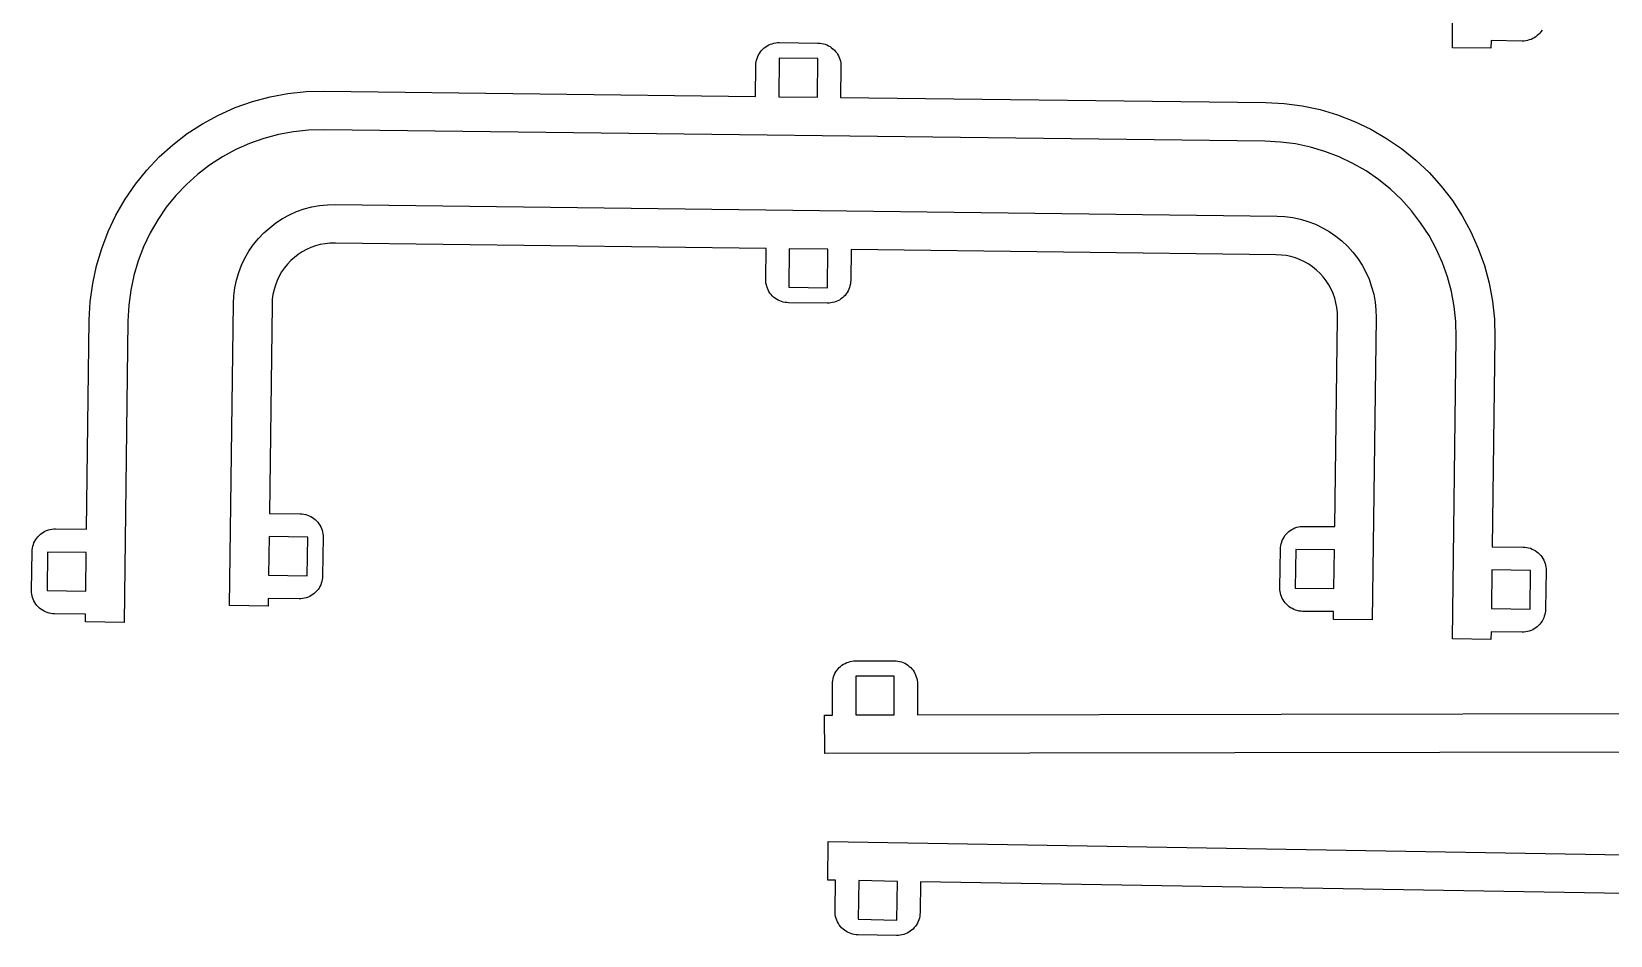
# Model space of a CAD drawing. Header units: millimetres. Extents: x -268 to -58, y 47 to 284.
# Drawn here: x -258.8 to -156.6, y 46.9 to 105.4 of the extents above; entities that cross this region are included whole.
import ezdxf

# ---------------------------------------------------------------- set-up
doc = ezdxf.new("R2010")
doc.units = ezdxf.units.MM
doc.header["$MEASUREMENT"] = 0
doc.layers.add('Layer 1', color=7, linetype='Continuous')

msp = doc.modelspace()

# ---------------------------------------------------------------- linework, layer by layer
at = {"layer": 'Layer 1'}
for p, q in [((-166.84, 104.34), (-166.59, 123.84)), ((-161.26, 105.21), (-161.35, 105.13)), ((-161.18, 105.29), (-161.26, 105.21)), ((-161.11, 105.38), (-161.18, 105.29)), ((-161.04, 105.48), (-161.11, 105.38)), ((-211.53, 104.17), (-211.44, 104.25)), ((-211.44, 104.25), (-211.36, 104.33)), ((-211.36, 104.33), (-211.26, 104.41)), ((-211.26, 104.41), (-211.16, 104.47)), ((-211.16, 104.47), (-211.06, 104.53)), ((-211.06, 104.53), (-210.95, 104.57)), ((-210.95, 104.57), (-210.84, 104.61)), ((-210.84, 104.61), (-210.73, 104.64)), ((-210.73, 104.64), (-210.61, 104.67)), ((-210.61, 104.67), (-210.5, 104.68)), ((-210.5, 104.68), (-210.38, 104.68)), ((-210.38, 104.68), (-207.88, 104.65)), ((-207.88, 104.65), (-207.76, 104.64)), ((-207.76, 104.64), (-207.64, 104.63)), ((-207.64, 104.63), (-207.53, 104.6)), ((-207.53, 104.6), (-207.42, 104.57)), ((-207.42, 104.57), (-207.31, 104.53)), ((-207.31, 104.53), (-207.2, 104.48)), ((-207.2, 104.48), (-207.1, 104.42)), ((-207.1, 104.42), (-207, 104.35)), ((-207, 104.35), (-206.91, 104.28)), ((-206.91, 104.28), (-206.82, 104.2)), ((-206.82, 104.2), (-206.74, 104.11)), ((-164.34, 104.31), (-166.84, 104.34)), ((-164.33, 104.81), (-164.34, 104.31)), ((-162.33, 104.78), (-164.33, 104.81)), ((-162.21, 104.78), (-162.33, 104.78)), ((-162.09, 104.8), (-162.21, 104.78)), ((-161.98, 104.82), (-162.09, 104.8)), ((-161.86, 104.85), (-161.98, 104.82)), ((-161.75, 104.89), (-161.86, 104.85)), ((-161.64, 104.94), (-161.75, 104.89)), ((-161.54, 104.99), (-161.64, 104.94)), ((-161.44, 105.06), (-161.54, 104.99)), ((-161.35, 105.13), (-161.44, 105.06)), ((-211.92, 101.2), (-211.9, 103.2)), ((-211.9, 103.2), (-211.89, 103.32)), ((-211.89, 103.32), (-211.88, 103.43)), ((-211.88, 103.43), (-211.85, 103.55)), ((-211.85, 103.55), (-211.82, 103.66)), ((-211.82, 103.66), (-211.78, 103.77)), ((-211.78, 103.77), (-211.72, 103.88)), ((-211.72, 103.88), (-211.67, 103.98)), ((-211.67, 103.98), (-211.6, 104.08)), ((-211.6, 104.08), (-211.53, 104.17)), ((-210.39, 103.68), (-210.42, 101.18)), ((-207.89, 103.65), (-210.39, 103.68)), ((-207.92, 101.15), (-207.89, 103.65)), ((-206.74, 104.11), (-206.67, 104.02)), ((-206.67, 104.02), (-206.61, 103.92)), ((-206.61, 103.92), (-206.55, 103.82)), ((-206.55, 103.82), (-206.5, 103.71)), ((-206.5, 103.71), (-206.46, 103.6)), ((-206.46, 103.6), (-206.43, 103.48)), ((-206.43, 103.48), (-206.41, 103.37)), ((-206.41, 103.37), (-206.4, 103.25)), ((-206.4, 103.25), (-206.4, 103.13)), ((-206.4, 103.13), (-206.42, 101.13)), ((-244.47, 100.87), (-243.33, 101.17)), ((-243.33, 101.17), (-242.18, 101.38)), ((-242.18, 101.38), (-241, 101.51)), ((-241, 101.51), (-239.83, 101.54)), ((-239.83, 101.54), (-211.92, 101.2)), ((-210.42, 101.18), (-207.92, 101.15)), ((-206.42, 101.13), (-178.9, 100.8)), ((-246.66, 99.99), (-245.58, 100.47)), ((-245.58, 100.47), (-244.47, 100.87)), ((-178.9, 100.8), (-177.72, 100.73)), ((-177.72, 100.73), (-176.56, 100.58)), ((-176.56, 100.58), (-175.4, 100.34)), ((-175.4, 100.34), (-174.27, 100)), ((-248.68, 98.79), (-247.69, 99.43)), ((-247.69, 99.43), (-246.66, 99.99)), ((-174.27, 100), (-173.17, 99.58)), ((-173.17, 99.58), (-172.11, 99.07)), ((-250.49, 97.28), (-249.61, 98.07)), ((-249.61, 98.07), (-248.68, 98.79)), ((-244.65, 98.15), (-245.55, 97.75)), ((-243.73, 98.48), (-244.65, 98.15)), ((-242.78, 98.73), (-243.73, 98.48)), ((-241.82, 98.91), (-242.78, 98.73)), ((-240.84, 99.01), (-241.82, 98.91)), ((-239.81, 99.04), (-240.84, 99.01)), ((-178.98, 98.3), (-239.81, 99.04)), ((-177.95, 98.24), (-178.98, 98.3)), ((-176.98, 98.12), (-177.95, 98.24)), ((-176.02, 97.91), (-176.98, 98.12)), ((-172.11, 99.07), (-171.09, 98.48)), ((-171.09, 98.48), (-170.12, 97.82)), ((-251.3, 96.43), (-250.49, 97.28)), ((-246.41, 97.28), (-247.24, 96.75)), ((-245.55, 97.75), (-246.41, 97.28)), ((-175.08, 97.63), (-176.02, 97.91)), ((-174.16, 97.28), (-175.08, 97.63)), ((-173.27, 96.86), (-174.16, 97.28)), ((-170.12, 97.82), (-169.2, 97.08)), ((-169.2, 97.08), (-168.35, 96.27)), ((-252.04, 95.51), (-251.3, 96.43)), ((-248.01, 96.15), (-248.74, 95.49)), ((-247.24, 96.75), (-248.01, 96.15)), ((-172.42, 96.37), (-173.27, 96.86)), ((-171.62, 95.81), (-172.42, 96.37)), ((-168.35, 96.27), (-167.56, 95.39)), ((-252.71, 94.54), (-252.04, 95.51)), ((-248.74, 95.49), (-249.42, 94.78)), ((-170.85, 95.2), (-171.62, 95.81)), ((-170.14, 94.52), (-170.85, 95.2)), ((-167.56, 95.39), (-166.84, 94.46)), ((-253.3, 93.52), (-252.71, 94.54)), ((-250.04, 94.02), (-250.59, 93.21)), ((-249.42, 94.78), (-250.04, 94.02)), ((-241.12, 93.91), (-240.63, 94.04)), ((-240.63, 94.04), (-240.13, 94.14)), ((-240.13, 94.14), (-239.62, 94.19)), ((-239.62, 94.19), (-239.11, 94.2)), ((-239.11, 94.2), (-178.18, 93.45)), ((-169.48, 93.79), (-170.14, 94.52)), ((-166.84, 94.46), (-166.2, 93.47)), ((-253.8, 92.46), (-253.3, 93.52)), ((-250.59, 93.21), (-251.08, 92.36)), ((-243.35, 92.7), (-242.95, 93.01)), ((-242.95, 93.01), (-242.52, 93.29)), ((-242.52, 93.29), (-242.07, 93.53)), ((-242.07, 93.53), (-241.61, 93.74)), ((-241.61, 93.74), (-241.12, 93.91)), ((-178.18, 93.45), (-177.67, 93.42)), ((-177.67, 93.42), (-177.17, 93.36)), ((-177.17, 93.36), (-176.67, 93.25)), ((-176.67, 93.25), (-176.18, 93.11)), ((-176.18, 93.11), (-175.7, 92.92)), ((-168.89, 93.01), (-169.48, 93.79)), ((-168.35, 92.19), (-168.89, 93.01)), ((-166.2, 93.47), (-165.64, 92.43)), ((-254.22, 91.36), (-253.8, 92.46)), ((-251.08, 92.36), (-251.51, 91.47)), ((-244.41, 91.59), (-244.08, 91.99)), ((-244.08, 91.99), (-243.73, 92.36)), ((-243.73, 92.36), (-243.35, 92.7)), ((-175.7, 92.92), (-175.24, 92.7)), ((-175.24, 92.7), (-174.8, 92.45)), ((-174.8, 92.45), (-174.38, 92.16)), ((-174.38, 92.16), (-173.98, 91.84)), ((-167.88, 91.33), (-168.35, 92.19)), ((-165.64, 92.43), (-165.16, 91.36)), ((-254.56, 90.23), (-254.22, 91.36)), ((-251.51, 91.47), (-251.86, 90.56)), ((-244.95, 90.73), (-244.69, 91.17)), ((-244.69, 91.17), (-244.41, 91.59)), ((-241.51, 90.97), (-241.75, 90.78)), ((-241.24, 91.14), (-241.51, 90.97)), ((-240.97, 91.29), (-241.24, 91.14)), ((-240.68, 91.42), (-240.97, 91.29)), ((-240.38, 91.52), (-240.68, 91.42)), ((-240.08, 91.61), (-240.38, 91.52)), ((-239.77, 91.66), (-240.08, 91.61)), ((-239.46, 91.7), (-239.77, 91.66)), ((-239.09, 91.7), (-239.46, 91.7)), ((-211.24, 91.36), (-239.09, 91.7)), ((-211.26, 89.36), (-211.24, 91.36)), ((-209.74, 91.34), (-209.77, 88.84)), ((-207.24, 91.31), (-209.74, 91.34)), ((-207.27, 88.81), (-207.24, 91.31)), ((-205.74, 91.29), (-205.76, 89.29)), ((-178.27, 90.95), (-205.74, 91.29)), ((-177.9, 90.93), (-178.27, 90.95)), ((-177.59, 90.89), (-177.9, 90.93)), ((-173.98, 91.84), (-173.61, 91.49)), ((-173.61, 91.49), (-173.27, 91.11)), ((-173.27, 91.11), (-172.96, 90.7)), ((-167.48, 90.43), (-167.88, 91.33)), ((-165.16, 91.36), (-164.77, 90.25)), ((-254.8, 89.08), (-254.56, 90.23)), ((-251.86, 90.56), (-252.14, 89.61)), ((-245.35, 89.79), (-245.17, 90.27)), ((-245.17, 90.27), (-244.95, 90.73)), ((-242.4, 90.1), (-242.58, 89.84)), ((-242.2, 90.34), (-242.4, 90.1)), ((-241.99, 90.57), (-242.2, 90.34)), ((-241.75, 90.78), (-241.99, 90.57)), ((-177.28, 90.83), (-177.59, 90.89)), ((-176.98, 90.74), (-177.28, 90.83)), ((-176.69, 90.63), (-176.98, 90.74)), ((-176.41, 90.49), (-176.69, 90.63)), ((-176.13, 90.33), (-176.41, 90.49)), ((-175.88, 90.16), (-176.13, 90.33)), ((-175.63, 89.96), (-175.88, 90.16)), ((-175.4, 89.74), (-175.63, 89.96)), ((-172.96, 90.7), (-172.68, 90.27)), ((-172.68, 90.27), (-172.44, 89.83)), ((-167.15, 89.51), (-167.48, 90.43)), ((-164.77, 90.25), (-164.46, 89.11)), ((-254.96, 87.91), (-254.8, 89.08)), ((-252.14, 89.61), (-252.34, 88.65)), ((-245.6, 88.81), (-245.5, 89.3)), ((-245.5, 89.3), (-245.35, 89.79)), ((-242.98, 88.99), (-243.07, 88.69)), ((-242.87, 89.28), (-242.98, 88.99)), ((-242.74, 89.57), (-242.87, 89.28)), ((-242.58, 89.84), (-242.74, 89.57)), ((-211.26, 89.24), (-211.26, 89.36)), ((-211.25, 89.12), (-211.26, 89.24)), ((-211.22, 89.01), (-211.25, 89.12)), ((-211.19, 88.9), (-211.22, 89.01)), ((-211.15, 88.78), (-211.19, 88.9)), ((-205.81, 88.94), (-205.84, 88.83)), ((-205.78, 89.06), (-205.81, 88.94)), ((-205.77, 89.17), (-205.78, 89.06)), ((-205.76, 89.29), (-205.77, 89.17)), ((-175.19, 89.51), (-175.4, 89.74)), ((-175, 89.26), (-175.19, 89.51)), ((-174.83, 89), (-175, 89.26)), ((-174.68, 88.72), (-174.83, 89)), ((-172.44, 89.83), (-172.23, 89.36)), ((-172.23, 89.36), (-172.06, 88.88)), ((-172.06, 88.88), (-171.93, 88.39)), ((-166.9, 88.56), (-167.15, 89.51)), ((-164.46, 89.11), (-164.25, 87.95)), ((-255.02, 86.73), (-254.96, 87.91)), ((-252.34, 88.65), (-252.47, 87.68)), ((-245.7, 87.79), (-245.67, 88.3)), ((-245.67, 88.3), (-245.6, 88.81)), ((-243.18, 88.07), (-243.2, 87.71)), ((-243.14, 88.38), (-243.18, 88.07)), ((-243.07, 88.69), (-243.14, 88.38)), ((-211.11, 88.68), (-211.15, 88.78)), ((-211.05, 88.57), (-211.11, 88.68)), ((-210.99, 88.47), (-211.05, 88.57)), ((-210.91, 88.38), (-210.99, 88.47)), ((-210.84, 88.29), (-210.91, 88.38)), ((-210.75, 88.21), (-210.84, 88.29)), ((-210.66, 88.14), (-210.75, 88.21)), ((-210.56, 88.07), (-210.66, 88.14)), ((-210.46, 88.01), (-210.56, 88.07)), ((-210.35, 87.96), (-210.46, 88.01)), ((-210.24, 87.92), (-210.35, 87.96)), ((-210.13, 87.89), (-210.24, 87.92)), ((-210.01, 87.86), (-210.13, 87.89)), ((-209.9, 87.85), (-210.01, 87.86)), ((-209.78, 87.84), (-209.9, 87.85)), ((-209.77, 88.84), (-207.27, 88.81)), ((-206.93, 87.85), (-207.05, 87.83)), ((-206.82, 87.88), (-206.93, 87.85)), ((-206.71, 87.92), (-206.82, 87.88)), ((-206.6, 87.97), (-206.71, 87.92)), ((-206.49, 88.02), (-206.6, 87.97)), ((-206.4, 88.09), (-206.49, 88.02)), ((-206.3, 88.16), (-206.4, 88.09)), ((-206.21, 88.24), (-206.3, 88.16)), ((-206.13, 88.32), (-206.21, 88.24)), ((-206.06, 88.41), (-206.13, 88.32)), ((-205.99, 88.51), (-206.06, 88.41)), ((-205.93, 88.61), (-205.99, 88.51)), ((-205.88, 88.72), (-205.93, 88.61)), ((-205.84, 88.83), (-205.88, 88.72)), ((-174.55, 88.43), (-174.68, 88.72)), ((-174.45, 88.14), (-174.55, 88.43)), ((-174.37, 87.83), (-174.45, 88.14)), ((-171.93, 88.39), (-171.84, 87.88)), ((-171.84, 87.88), (-171.78, 87.38)), ((-166.72, 87.59), (-166.9, 88.56)), ((-164.25, 87.95), (-164.12, 86.78)), ((-252.47, 87.68), (-252.52, 86.65)), ((-245.95, 68.24), (-245.7, 87.79)), ((-243.2, 87.71), (-243.37, 74.2)), ((-207.28, 87.81), (-209.78, 87.84)), ((-207.16, 87.81), (-207.28, 87.81)), ((-207.05, 87.83), (-207.16, 87.81)), ((-174.44, 73.35), (-174.27, 86.85)), ((-174.31, 87.53), (-174.37, 87.83)), ((-174.28, 87.21), (-174.31, 87.53)), ((-174.27, 86.85), (-174.28, 87.21)), ((-171.77, 86.87), (-172.02, 67.31)), ((-171.78, 87.38), (-171.77, 86.87)), ((-166.62, 86.62), (-166.72, 87.59)), ((-255.2, 73.18), (-255.02, 86.73)), ((-252.52, 86.65), (-252.77, 67.15)), ((-166.59, 85.59), (-166.62, 86.62)), ((-164.12, 86.78), (-164.09, 85.6)), ((-166.84, 66.08), (-166.59, 85.59)), ((-164.09, 85.6), (-164.26, 72.05)), ((-243.37, 74.2), (-241.37, 74.18)), ((-241.37, 74.18), (-241.26, 74.17)), ((-241.26, 74.17), (-241.14, 74.16)), ((-241.14, 74.16), (-241.02, 74.13)), ((-241.02, 74.13), (-240.91, 74.1)), ((-240.91, 74.1), (-240.8, 74.06)), ((-240.8, 74.06), (-240.69, 74.01)), ((-240.69, 74.01), (-240.59, 73.95)), ((-240.59, 73.95), (-240.5, 73.88)), ((-240.5, 73.88), (-240.4, 73.81)), ((-240.4, 73.81), (-240.32, 73.73)), ((-240.32, 73.73), (-240.24, 73.64)), ((-240.24, 73.64), (-240.17, 73.54)), ((-240.17, 73.54), (-240.1, 73.45)), ((-258.49, 72.51), (-258.42, 72.6)), ((-258.42, 72.6), (-258.35, 72.7)), ((-258.35, 72.7), (-258.27, 72.78)), ((-258.27, 72.78), (-258.18, 72.86)), ((-258.18, 72.86), (-258.09, 72.93)), ((-258.09, 72.93), (-257.99, 73)), ((-257.99, 73), (-257.89, 73.05)), ((-257.89, 73.05), (-257.78, 73.1)), ((-257.78, 73.1), (-257.67, 73.14)), ((-257.67, 73.14), (-257.55, 73.17)), ((-257.55, 73.17), (-257.44, 73.19)), ((-257.44, 73.19), (-257.32, 73.2)), ((-257.32, 73.2), (-257.2, 73.21)), ((-257.2, 73.21), (-255.2, 73.18)), ((-243.39, 72.71), (-243.43, 70.21)), ((-240.89, 72.67), (-243.39, 72.71)), ((-240.93, 70.17), (-240.89, 72.67)), ((-240.1, 73.45), (-240.05, 73.34)), ((-240.05, 73.34), (-240, 73.23)), ((-240, 73.23), (-239.96, 73.12)), ((-239.96, 73.12), (-239.93, 73.01)), ((-239.93, 73.01), (-239.91, 72.89)), ((-239.89, 72.66), (-239.93, 70.16)), ((-239.91, 72.89), (-239.9, 72.78)), ((-239.9, 72.78), (-239.89, 72.66)), ((-177.84, 72.46), (-177.79, 72.57)), ((-177.79, 72.57), (-177.73, 72.67)), ((-177.73, 72.67), (-177.67, 72.77)), ((-177.67, 72.77), (-177.59, 72.86)), ((-177.59, 72.86), (-177.51, 72.95)), ((-177.51, 72.95), (-177.42, 73.03)), ((-177.42, 73.03), (-177.33, 73.1)), ((-177.33, 73.1), (-177.23, 73.16)), ((-177.23, 73.16), (-177.13, 73.22)), ((-177.13, 73.22), (-177.02, 73.27)), ((-177.02, 73.27), (-176.91, 73.31)), ((-176.91, 73.31), (-176.8, 73.34)), ((-176.8, 73.34), (-176.68, 73.36)), ((-176.68, 73.36), (-176.56, 73.37)), ((-176.56, 73.37), (-176.44, 73.37)), ((-176.44, 73.37), (-174.44, 73.35)), ((-258.75, 69.23), (-258.72, 71.73)), ((-258.72, 71.84), (-258.7, 71.96)), ((-258.72, 71.73), (-258.72, 71.84)), ((-258.7, 71.96), (-258.68, 72.08)), ((-258.68, 72.08), (-258.64, 72.19)), ((-258.64, 72.19), (-258.6, 72.3)), ((-258.6, 72.3), (-258.55, 72.41)), ((-258.55, 72.41), (-258.49, 72.51)), ((-257.72, 71.71), (-257.75, 69.21)), ((-255.22, 71.68), (-257.72, 71.71)), ((-255.25, 69.18), (-255.22, 71.68)), ((-178, 69.39), (-177.96, 71.89)), ((-177.96, 72.01), (-177.94, 72.13)), ((-177.96, 71.89), (-177.96, 72.01)), ((-177.94, 72.13), (-177.92, 72.24)), ((-177.92, 72.24), (-177.88, 72.35)), ((-177.88, 72.35), (-177.84, 72.46)), ((-176.96, 71.88), (-177, 69.38)), ((-174.46, 71.85), (-176.96, 71.88)), ((-174.5, 69.35), (-174.46, 71.85)), ((-164.26, 72.05), (-162.26, 72.03)), ((-162.26, 72.03), (-162.14, 72.02)), ((-162.14, 72.02), (-162.02, 72)), ((-162.02, 72), (-161.91, 71.98)), ((-161.91, 71.98), (-161.79, 71.95)), ((-161.79, 71.95), (-161.68, 71.9)), ((-161.68, 71.9), (-161.58, 71.85)), ((-161.58, 71.85), (-161.48, 71.8)), ((-161.48, 71.8), (-161.38, 71.73)), ((-161.38, 71.73), (-161.29, 71.65)), ((-161.29, 71.65), (-161.2, 71.57)), ((-161.2, 71.57), (-161.12, 71.49)), ((-164.28, 70.55), (-164.31, 68.05)), ((-161.78, 70.52), (-164.28, 70.55)), ((-161.81, 68.02), (-161.78, 70.52)), ((-161.12, 71.49), (-161.05, 71.39)), ((-161.05, 71.39), (-160.99, 71.29)), ((-160.99, 71.29), (-160.93, 71.19)), ((-160.93, 71.19), (-160.88, 71.08)), ((-160.88, 71.08), (-160.84, 70.97)), ((-160.84, 70.97), (-160.81, 70.86)), ((-160.81, 70.86), (-160.79, 70.74)), ((-160.78, 70.51), (-160.81, 68.01)), ((-160.79, 70.74), (-160.78, 70.63)), ((-160.78, 70.63), (-160.78, 70.51)), ((-243.43, 70.21), (-240.93, 70.17)), ((-240.1, 69.48), (-240.16, 69.38)), ((-240.05, 69.59), (-240.1, 69.48)), ((-240.01, 69.7), (-240.05, 69.59)), ((-239.97, 69.81), (-240.01, 69.7)), ((-239.95, 69.93), (-239.97, 69.81)), ((-239.93, 70.04), (-239.95, 69.93)), ((-239.93, 70.16), (-239.93, 70.04)), ((-258.75, 69.11), (-258.75, 69.23)), ((-258.74, 68.99), (-258.75, 69.11)), ((-258.72, 68.88), (-258.74, 68.99)), ((-258.69, 68.76), (-258.72, 68.88)), ((-258.65, 68.65), (-258.69, 68.76)), ((-258.6, 68.54), (-258.65, 68.65)), ((-258.54, 68.44), (-258.6, 68.54)), ((-258.48, 68.34), (-258.54, 68.44)), ((-257.75, 69.21), (-255.25, 69.18)), ((-241.45, 68.68), (-243.45, 68.71)), ((-243.45, 68.71), (-243.45, 68.21)), ((-241.33, 68.68), (-241.45, 68.68)), ((-241.21, 68.69), (-241.33, 68.68)), ((-241.09, 68.72), (-241.21, 68.69)), ((-240.98, 68.75), (-241.09, 68.72)), ((-240.87, 68.79), (-240.98, 68.75)), ((-240.76, 68.83), (-240.87, 68.79)), ((-240.66, 68.89), (-240.76, 68.83)), ((-240.56, 68.95), (-240.66, 68.89)), ((-240.47, 69.03), (-240.56, 68.95)), ((-240.38, 69.1), (-240.47, 69.03)), ((-240.3, 69.19), (-240.38, 69.1)), ((-240.22, 69.28), (-240.3, 69.19)), ((-240.16, 69.38), (-240.22, 69.28)), ((-177.99, 69.27), (-178, 69.39)), ((-177.98, 69.16), (-177.99, 69.27)), ((-177.96, 69.04), (-177.98, 69.16)), ((-177.93, 68.93), (-177.96, 69.04)), ((-177.89, 68.82), (-177.93, 68.93)), ((-177.84, 68.71), (-177.89, 68.82)), ((-177.79, 68.61), (-177.84, 68.71)), ((-177.72, 68.51), (-177.79, 68.61)), ((-177.65, 68.41), (-177.72, 68.51)), ((-177, 69.38), (-174.5, 69.35)), ((-258.41, 68.25), (-258.48, 68.34)), ((-258.33, 68.16), (-258.41, 68.25)), ((-258.24, 68.08), (-258.33, 68.16)), ((-258.15, 68.01), (-258.24, 68.08)), ((-258.05, 67.94), (-258.15, 68.01)), ((-257.95, 67.88), (-258.05, 67.94)), ((-257.85, 67.83), (-257.95, 67.88)), ((-257.74, 67.79), (-257.85, 67.83)), ((-257.62, 67.75), (-257.74, 67.79)), ((-257.51, 67.73), (-257.62, 67.75)), ((-257.39, 67.71), (-257.51, 67.73)), ((-257.27, 67.71), (-257.39, 67.71)), ((-255.27, 67.68), (-257.27, 67.71)), ((-255.27, 67.18), (-255.27, 67.68)), ((-243.45, 68.21), (-245.95, 68.24)), ((-177.57, 68.33), (-177.65, 68.41)), ((-177.49, 68.24), (-177.57, 68.33)), ((-177.39, 68.17), (-177.49, 68.24)), ((-177.3, 68.1), (-177.39, 68.17)), ((-177.19, 68.05), (-177.3, 68.1)), ((-177.09, 67.99), (-177.19, 68.05)), ((-176.98, 67.95), (-177.09, 67.99)), ((-176.87, 67.92), (-176.98, 67.95)), ((-176.75, 67.89), (-176.87, 67.92)), ((-176.63, 67.88), (-176.75, 67.89)), ((-176.52, 67.87), (-176.63, 67.88)), ((-174.52, 67.85), (-176.52, 67.87)), ((-174.52, 67.35), (-174.52, 67.85)), ((-164.31, 68.05), (-161.81, 68.02)), ((-160.93, 67.44), (-160.98, 67.33)), ((-160.89, 67.55), (-160.93, 67.44)), ((-160.85, 67.66), (-160.89, 67.55)), ((-160.83, 67.77), (-160.85, 67.66)), ((-160.81, 67.89), (-160.83, 67.77)), ((-160.81, 68.01), (-160.81, 67.89)), ((-252.77, 67.15), (-255.27, 67.18)), ((-172.02, 67.31), (-174.52, 67.35)), ((-164.33, 66.55), (-164.34, 66.05)), ((-162.33, 66.53), (-164.33, 66.55)), ((-162.21, 66.53), (-162.33, 66.53)), ((-162.09, 66.54), (-162.21, 66.53)), ((-161.98, 66.56), (-162.09, 66.54)), ((-161.86, 66.59), (-161.98, 66.56)), ((-161.75, 66.63), (-161.86, 66.59)), ((-161.64, 66.68), (-161.75, 66.63)), ((-161.54, 66.74), (-161.64, 66.68)), ((-161.44, 66.8), (-161.54, 66.74)), ((-161.35, 66.87), (-161.44, 66.8)), ((-161.26, 66.95), (-161.35, 66.87)), ((-161.18, 67.04), (-161.26, 66.95)), ((-161.11, 67.13), (-161.18, 67.04)), ((-161.04, 67.23), (-161.11, 67.13)), ((-160.98, 67.33), (-161.04, 67.23)), ((-164.34, 66.05), (-166.84, 66.08)), ((-206.42, 64.31), (-206.33, 64.38)), ((-206.33, 64.38), (-206.23, 64.45)), ((-206.23, 64.45), (-206.13, 64.5)), ((-206.13, 64.5), (-206.02, 64.55)), ((-206.02, 64.55), (-205.91, 64.59)), ((-205.91, 64.59), (-205.79, 64.63)), ((-205.79, 64.63), (-205.68, 64.65)), ((-205.68, 64.65), (-205.56, 64.66)), ((-205.56, 64.66), (-205.44, 64.67)), ((-205.44, 64.67), (-202.94, 64.67)), ((-202.94, 64.67), (-202.83, 64.67)), ((-202.83, 64.67), (-202.71, 64.65)), ((-202.71, 64.65), (-202.59, 64.63)), ((-202.59, 64.63), (-202.48, 64.6)), ((-202.48, 64.6), (-202.37, 64.56)), ((-202.37, 64.56), (-202.26, 64.51)), ((-202.26, 64.51), (-202.16, 64.45)), ((-202.16, 64.45), (-202.06, 64.39)), ((-202.06, 64.39), (-201.97, 64.31)), ((-206.94, 63.28), (-206.92, 63.4)), ((-206.92, 63.4), (-206.9, 63.52)), ((-206.9, 63.52), (-206.87, 63.63)), ((-206.87, 63.63), (-206.83, 63.74)), ((-206.83, 63.74), (-206.78, 63.85)), ((-206.78, 63.85), (-206.72, 63.95)), ((-206.72, 63.95), (-206.66, 64.05)), ((-206.66, 64.05), (-206.58, 64.14)), ((-206.58, 64.14), (-206.5, 64.23)), ((-206.5, 64.23), (-206.42, 64.31)), ((-202.94, 63.67), (-205.44, 63.67)), ((-205.44, 63.67), (-205.44, 61.17)), ((-202.94, 61.17), (-202.94, 63.67)), ((-201.97, 64.31), (-201.88, 64.23)), ((-201.88, 64.23), (-201.8, 64.15)), ((-201.8, 64.15), (-201.73, 64.06)), ((-201.73, 64.06), (-201.66, 63.96)), ((-201.66, 63.96), (-201.61, 63.85)), ((-201.61, 63.85), (-201.56, 63.75)), ((-201.56, 63.75), (-201.52, 63.64)), ((-201.52, 63.64), (-201.48, 63.52)), ((-201.48, 63.52), (-201.46, 63.41)), ((-201.46, 63.41), (-201.45, 63.29)), ((-206.94, 63.16), (-206.94, 63.28)), ((-206.94, 61.16), (-206.94, 63.16)), ((-201.45, 63.29), (-201.44, 63.17)), ((-201.44, 63.17), (-201.44, 61.17)), ((-201.44, 61.17), (-116.44, 61.32)), ((-207.44, 58.66), (-207.45, 61.16)), ((-207.45, 61.16), (-206.94, 61.16)), ((-205.44, 61.17), (-202.94, 61.17)), ((-116.38, 58.82), (-207.44, 58.66)), ((-207.25, 50.48), (-207.21, 52.98)), ((-207.21, 52.98), (-116.21, 51.44)), ((-206.74, 50.46), (-207.25, 50.48)), ((-206.77, 48.46), (-206.74, 50.46)), ((-205.24, 50.44), (-205.28, 47.94)), ((-202.74, 50.39), (-205.24, 50.44)), ((-202.78, 47.89), (-202.74, 50.39)), ((-201.24, 50.37), (-201.27, 48.37)), ((-116.2, 48.94), (-201.24, 50.37)), ((-206.77, 48.34), (-206.77, 48.46)), ((-206.76, 48.23), (-206.77, 48.34)), ((-206.74, 48.11), (-206.76, 48.23)), ((-206.71, 48), (-206.74, 48.11)), ((-201.32, 48.02), (-201.35, 47.91)), ((-201.29, 48.13), (-201.32, 48.02)), ((-201.28, 48.25), (-201.29, 48.13)), ((-201.27, 48.37), (-201.28, 48.25)), ((-206.67, 47.89), (-206.71, 48)), ((-206.62, 47.78), (-206.67, 47.89)), ((-206.56, 47.67), (-206.62, 47.78)), ((-206.5, 47.57), (-206.56, 47.67)), ((-206.43, 47.48), (-206.5, 47.57)), ((-206.35, 47.39), (-206.43, 47.48)), ((-206.26, 47.31), (-206.35, 47.39)), ((-206.17, 47.24), (-206.26, 47.31)), ((-206.08, 47.17), (-206.17, 47.24)), ((-205.97, 47.11), (-206.08, 47.17)), ((-205.87, 47.06), (-205.97, 47.11)), ((-205.76, 47.02), (-205.87, 47.06)), ((-205.65, 46.98), (-205.76, 47.02)), ((-205.28, 47.94), (-202.78, 47.89)), ((-202.22, 47), (-202.33, 46.96)), ((-202.11, 47.05), (-202.22, 47)), ((-202.01, 47.1), (-202.11, 47.05)), ((-201.91, 47.17), (-202.01, 47.1)), ((-201.82, 47.24), (-201.91, 47.17)), ((-201.73, 47.31), (-201.82, 47.24)), ((-201.65, 47.4), (-201.73, 47.31)), ((-201.57, 47.49), (-201.65, 47.4)), ((-201.51, 47.59), (-201.57, 47.49)), ((-201.45, 47.69), (-201.51, 47.59)), ((-201.4, 47.8), (-201.45, 47.69)), ((-201.35, 47.91), (-201.4, 47.8)), ((-205.53, 46.96), (-205.65, 46.98)), ((-205.41, 46.94), (-205.53, 46.96)), ((-205.3, 46.94), (-205.41, 46.94)), ((-202.8, 46.89), (-205.3, 46.94)), ((-202.68, 46.9), (-202.8, 46.89)), ((-202.56, 46.91), (-202.68, 46.9)), ((-202.45, 46.93), (-202.56, 46.91)), ((-202.33, 46.96), (-202.45, 46.93))]:
    msp.add_line(p, q, dxfattribs=at)

doc.saveas('drawing.dxf')
